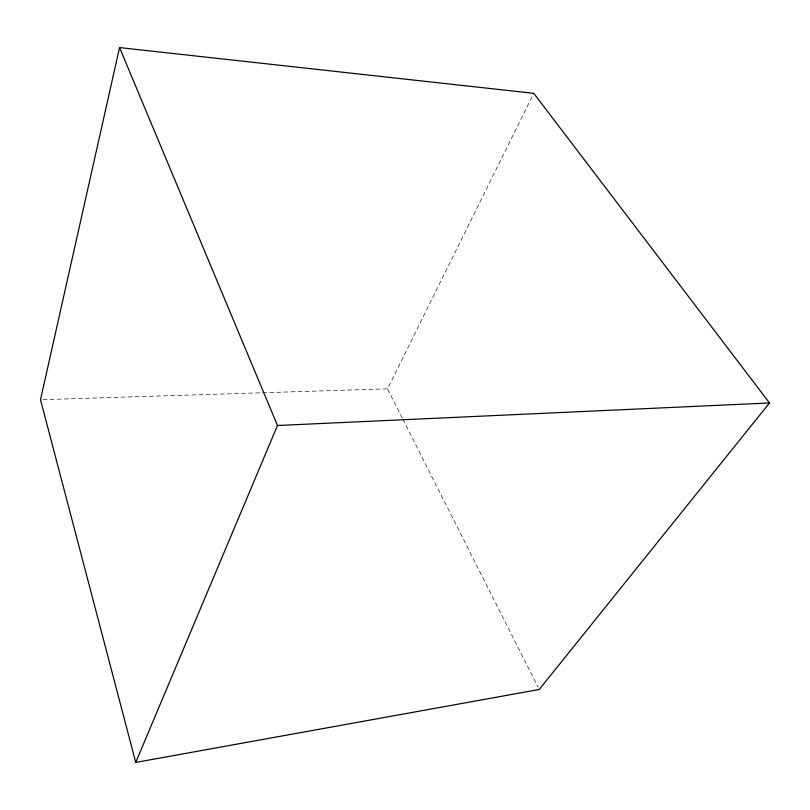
<?xml version="1.0" encoding="UTF-8"?>
<svg xmlns="http://www.w3.org/2000/svg" width="810" height="810" viewBox="0 0 810 810"><rect width="100%" height="100%" fill="white"/><g stroke="black" fill="none" stroke-linecap="round" stroke-linejoin="round"><path stroke-width="0.61" stroke-dasharray="4.05 3.04" d="M402.297 418.102L387.524 388.83L533.78 93.332M43.021 399.654L261.336 392.789M262.602 392.749L387.524 388.83M402.864 419.226L538.093 687.224"/><path stroke-width="1.21" d="M119.556 47.577L40.5 399.725L135.746 762.423L539.237 689.482L769.5 402.955L533.78 93.332L119.556 47.577L277.486 425.503L135.746 762.423M277.486 425.503L769.5 402.955"/></g></svg>
